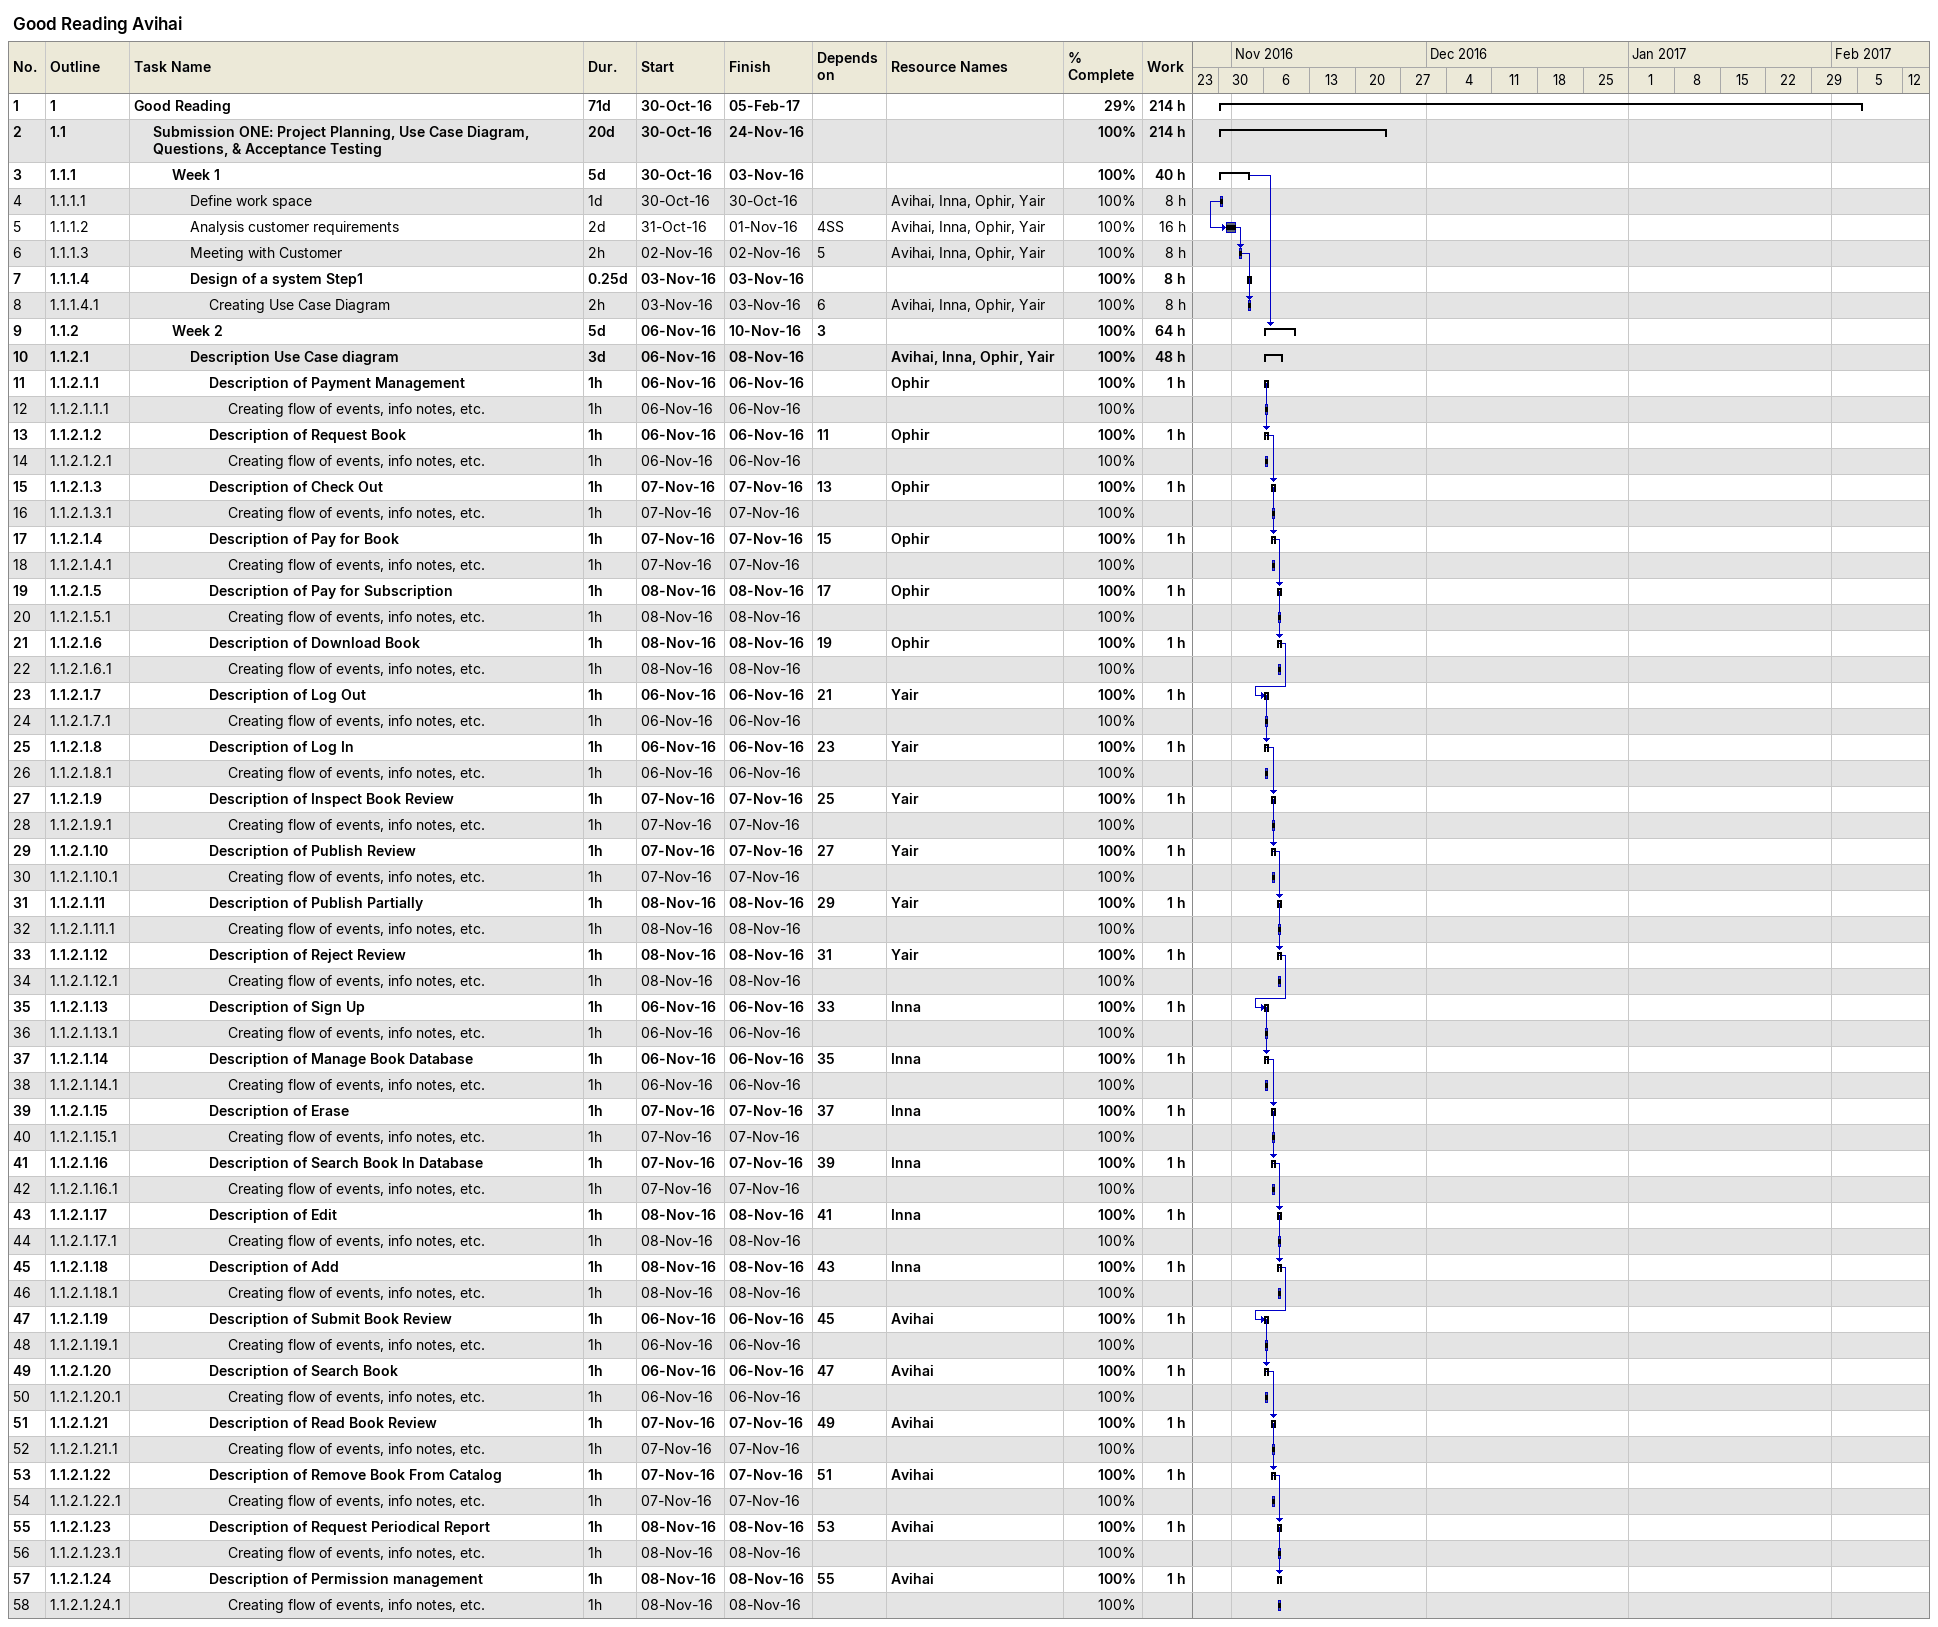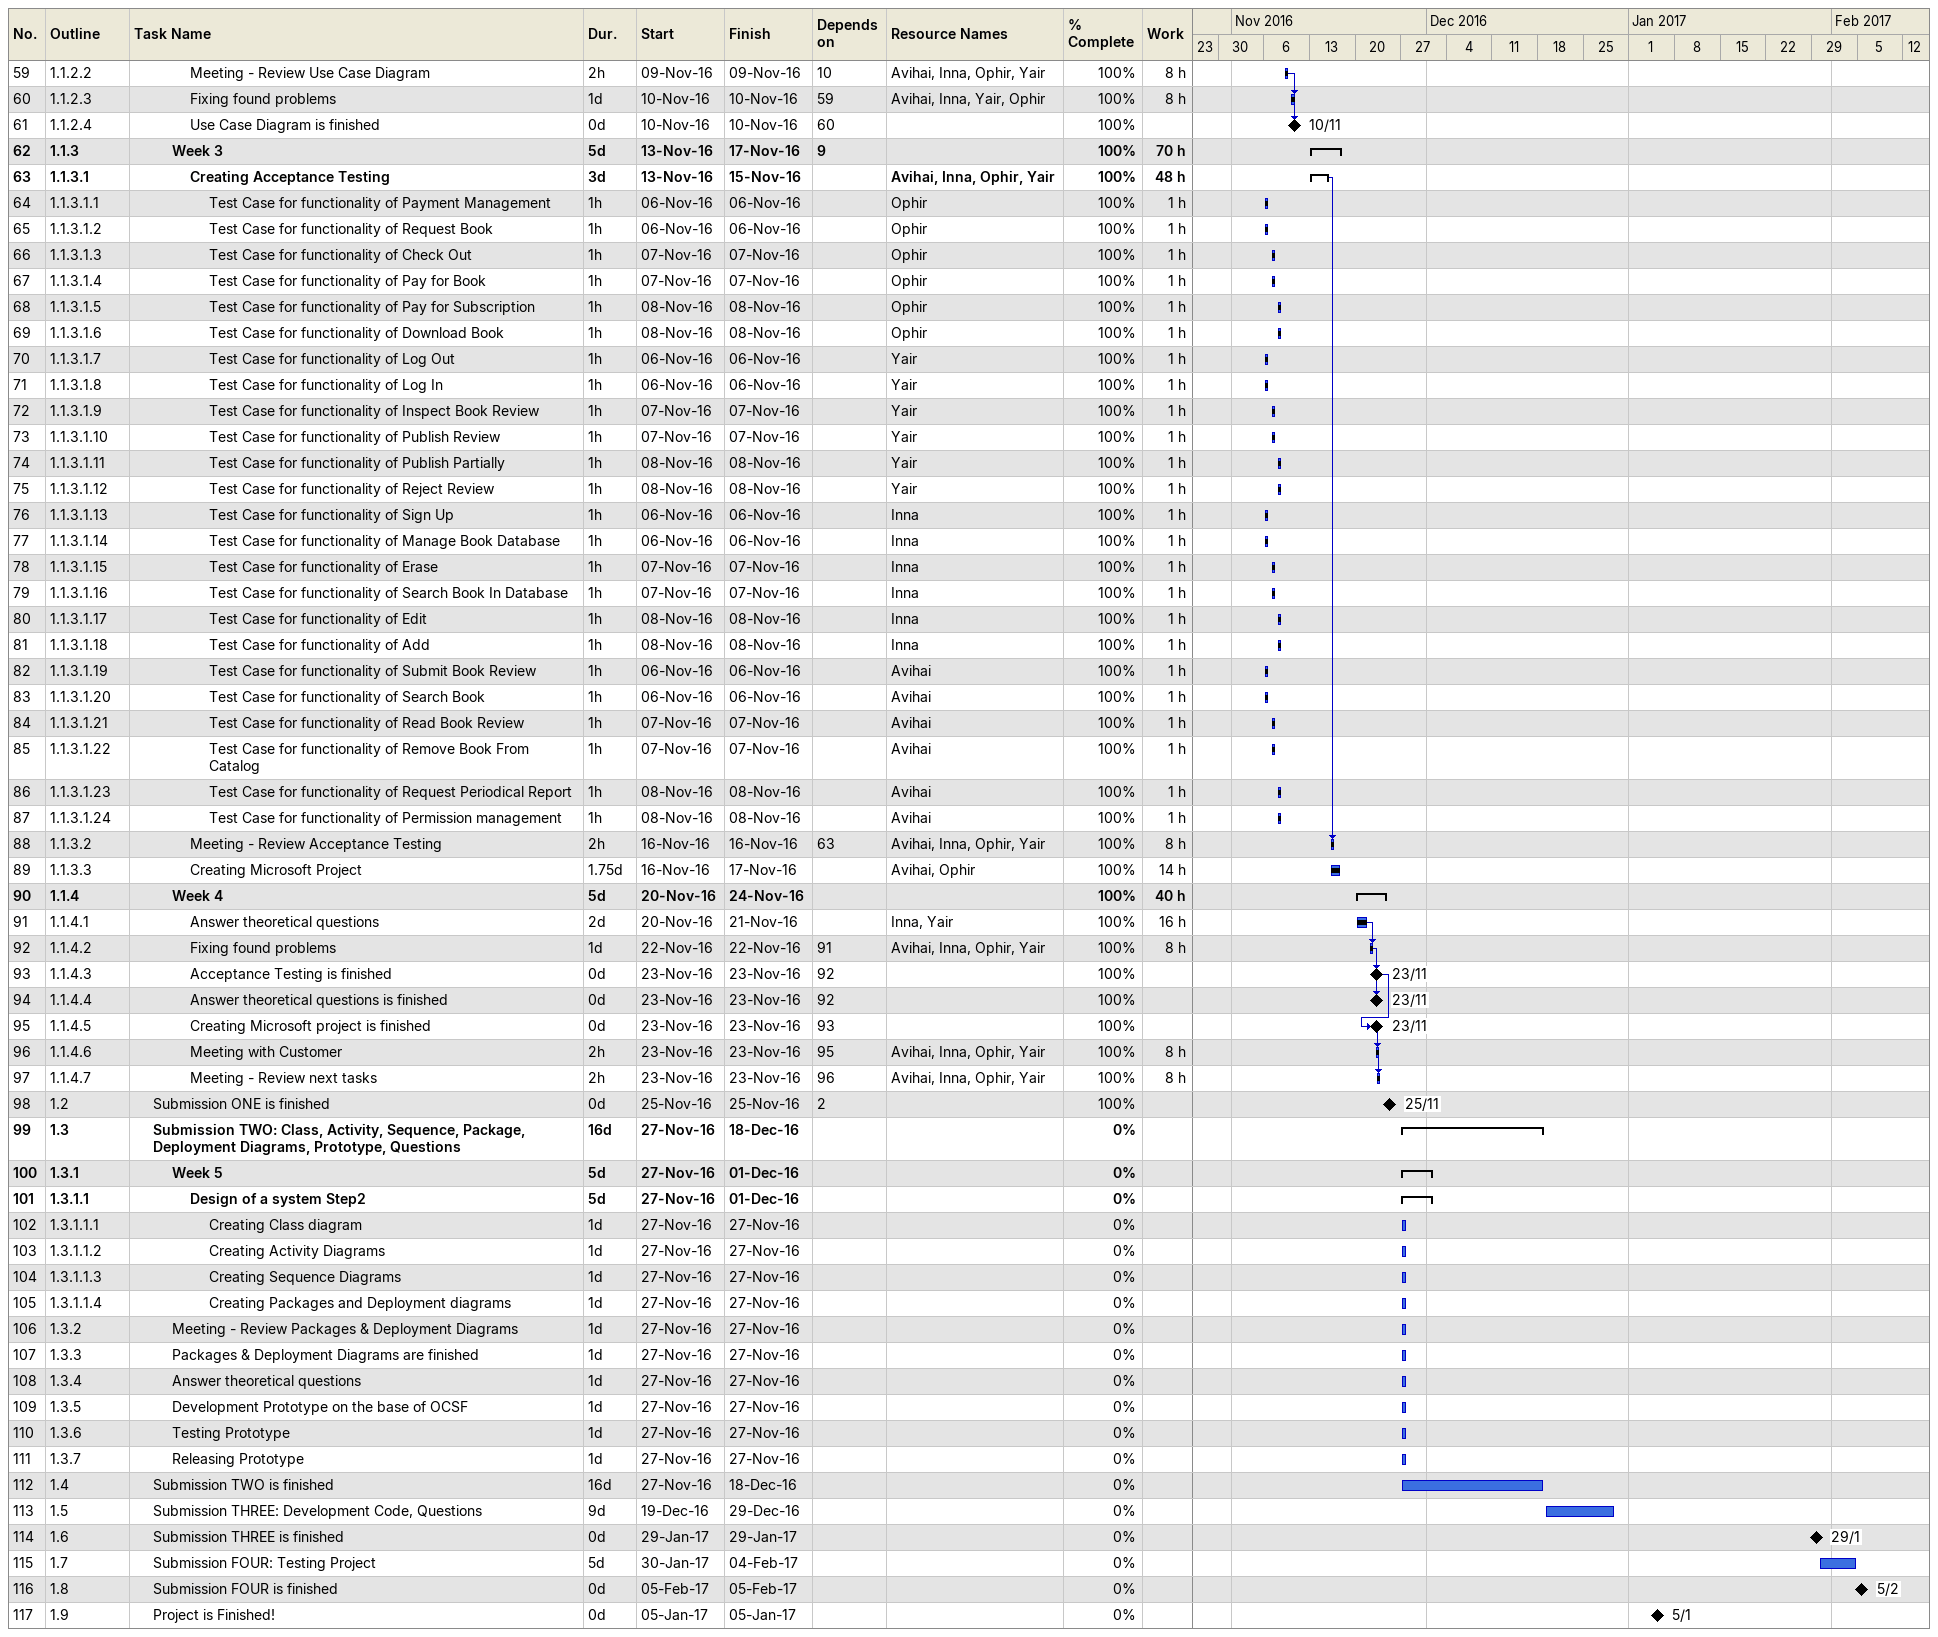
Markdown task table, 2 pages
Good Reading Avihai

| ID | WBS | Task | Duration | Start | Finish | Predecessors | Resources | % complete | Work (h) |
|---|---|---|---|---|---|---|---|---|---|
| 1 | 1 | **Good Reading** | 71d | 2016-10-30 | 2017-02-05 |  |  | 29 | 214 |
| 2 | 1.1 | **Submission ONE: Project Planning, Use Case Diagram, Questions, & Acceptance Testing** | 20d | 2016-10-30 | 2016-11-24 |  |  | 100 | 214 |
| 3 | 1.1.1 | **Week 1** | 5d | 2016-10-30 | 2016-11-03 |  |  | 100 | 40 |
| 4 | 1.1.1.1 | Define work space | 1d | 2016-10-30 | 2016-10-30 |  | Avihai, Inna, Ophir, Yair | 100 | 8 |
| 5 | 1.1.1.2 | Analysis customer requirements | 2d | 2016-10-31 | 2016-11-01 | 4SS | Avihai, Inna, Ophir, Yair | 100 | 16 |
| 6 | 1.1.1.3 | Meeting with Customer | 2h | 2016-11-02 | 2016-11-02 | 5 | Avihai, Inna, Ophir, Yair | 100 | 8 |
| 7 | 1.1.1.4 | **Design of a system Step1** | 0.25d | 2016-11-03 | 2016-11-03 |  |  | 100 | 8 |
| 8 | 1.1.1.4.1 | Creating Use Case Diagram | 2h | 2016-11-03 | 2016-11-03 | 6 | Avihai, Inna, Ophir, Yair | 100 | 8 |
| 9 | 1.1.2 | **Week 2** | 5d | 2016-11-06 | 2016-11-10 | 3 |  | 100 | 64 |
| 10 | 1.1.2.1 | **Description Use Case diagram** | 3d | 2016-11-06 | 2016-11-08 |  | Avihai, Inna, Ophir, Yair | 100 | 48 |
| 11 | 1.1.2.1.1 | **Description of Payment Management** | 1h | 2016-11-06 | 2016-11-06 |  | Ophir | 100 | 1 |
| 12 | 1.1.2.1.1.1 | Creating flow of events, info notes, etc. | 1h | 2016-11-06 | 2016-11-06 |  |  | 100 |  |
| 13 | 1.1.2.1.2 | **Description of Request Book** | 1h | 2016-11-06 | 2016-11-06 | 11 | Ophir | 100 | 1 |
| 14 | 1.1.2.1.2.1 | Creating flow of events, info notes, etc. | 1h | 2016-11-06 | 2016-11-06 |  |  | 100 |  |
| 15 | 1.1.2.1.3 | **Description of Check Out** | 1h | 2016-11-07 | 2016-11-07 | 13 | Ophir | 100 | 1 |
| 16 | 1.1.2.1.3.1 | Creating flow of events, info notes, etc. | 1h | 2016-11-07 | 2016-11-07 |  |  | 100 |  |
| 17 | 1.1.2.1.4 | **Description of Pay for Book** | 1h | 2016-11-07 | 2016-11-07 | 15 | Ophir | 100 | 1 |
| 18 | 1.1.2.1.4.1 | Creating flow of events, info notes, etc. | 1h | 2016-11-07 | 2016-11-07 |  |  | 100 |  |
| 19 | 1.1.2.1.5 | **Description of Pay for Subscription** | 1h | 2016-11-08 | 2016-11-08 | 17 | Ophir | 100 | 1 |
| 20 | 1.1.2.1.5.1 | Creating flow of events, info notes, etc. | 1h | 2016-11-08 | 2016-11-08 |  |  | 100 |  |
| 21 | 1.1.2.1.6 | **Description of Download Book** | 1h | 2016-11-08 | 2016-11-08 | 19 | Ophir | 100 | 1 |
| 22 | 1.1.2.1.6.1 | Creating flow of events, info notes, etc. | 1h | 2016-11-08 | 2016-11-08 |  |  | 100 |  |
| 23 | 1.1.2.1.7 | **Description of Log Out** | 1h | 2016-11-06 | 2016-11-06 | 21 | Yair | 100 | 1 |
| 24 | 1.1.2.1.7.1 | Creating flow of events, info notes, etc. | 1h | 2016-11-06 | 2016-11-06 |  |  | 100 |  |
| 25 | 1.1.2.1.8 | **Description of Log In** | 1h | 2016-11-06 | 2016-11-06 | 23 | Yair | 100 | 1 |
| 26 | 1.1.2.1.8.1 | Creating flow of events, info notes, etc. | 1h | 2016-11-06 | 2016-11-06 |  |  | 100 |  |
| 27 | 1.1.2.1.9 | **Description of Inspect Book Review** | 1h | 2016-11-07 | 2016-11-07 | 25 | Yair | 100 | 1 |
| 28 | 1.1.2.1.9.1 | Creating flow of events, info notes, etc. | 1h | 2016-11-07 | 2016-11-07 |  |  | 100 |  |
| 29 | 1.1.2.1.10 | **Description of Publish Review** | 1h | 2016-11-07 | 2016-11-07 | 27 | Yair | 100 | 1 |
| 30 | 1.1.2.1.10.1 | Creating flow of events, info notes, etc. | 1h | 2016-11-07 | 2016-11-07 |  |  | 100 |  |
| 31 | 1.1.2.1.11 | **Description of Publish Partially** | 1h | 2016-11-08 | 2016-11-08 | 29 | Yair | 100 | 1 |
| 32 | 1.1.2.1.11.1 | Creating flow of events, info notes, etc. | 1h | 2016-11-08 | 2016-11-08 |  |  | 100 |  |
| 33 | 1.1.2.1.12 | **Description of Reject Review** | 1h | 2016-11-08 | 2016-11-08 | 31 | Yair | 100 | 1 |
| 34 | 1.1.2.1.12.1 | Creating flow of events, info notes, etc. | 1h | 2016-11-08 | 2016-11-08 |  |  | 100 |  |
| 35 | 1.1.2.1.13 | **Description of Sign Up** | 1h | 2016-11-06 | 2016-11-06 | 33 | Inna | 100 | 1 |
| 36 | 1.1.2.1.13.1 | Creating flow of events, info notes, etc. | 1h | 2016-11-06 | 2016-11-06 |  |  | 100 |  |
| 37 | 1.1.2.1.14 | **Description of Manage Book Database** | 1h | 2016-11-06 | 2016-11-06 | 35 | Inna | 100 | 1 |
| 38 | 1.1.2.1.14.1 | Creating flow of events, info notes, etc. | 1h | 2016-11-06 | 2016-11-06 |  |  | 100 |  |
| 39 | 1.1.2.1.15 | **Description of Erase** | 1h | 2016-11-07 | 2016-11-07 | 37 | Inna | 100 | 1 |
| 40 | 1.1.2.1.15.1 | Creating flow of events, info notes, etc. | 1h | 2016-11-07 | 2016-11-07 |  |  | 100 |  |
| 41 | 1.1.2.1.16 | **Description of Search Book In Database** | 1h | 2016-11-07 | 2016-11-07 | 39 | Inna | 100 | 1 |
| 42 | 1.1.2.1.16.1 | Creating flow of events, info notes, etc. | 1h | 2016-11-07 | 2016-11-07 |  |  | 100 |  |
| 43 | 1.1.2.1.17 | **Description of Edit** | 1h | 2016-11-08 | 2016-11-08 | 41 | Inna | 100 | 1 |
| 44 | 1.1.2.1.17.1 | Creating flow of events, info notes, etc. | 1h | 2016-11-08 | 2016-11-08 |  |  | 100 |  |
| 45 | 1.1.2.1.18 | **Description of Add** | 1h | 2016-11-08 | 2016-11-08 | 43 | Inna | 100 | 1 |
| 46 | 1.1.2.1.18.1 | Creating flow of events, info notes, etc. | 1h | 2016-11-08 | 2016-11-08 |  |  | 100 |  |
| 47 | 1.1.2.1.19 | **Description of Submit Book Review** | 1h | 2016-11-06 | 2016-11-06 | 45 | Avihai | 100 | 1 |
| 48 | 1.1.2.1.19.1 | Creating flow of events, info notes, etc. | 1h | 2016-11-06 | 2016-11-06 |  |  | 100 |  |
| 49 | 1.1.2.1.20 | **Description of Search Book** | 1h | 2016-11-06 | 2016-11-06 | 47 | Avihai | 100 | 1 |
| 50 | 1.1.2.1.20.1 | Creating flow of events, info notes, etc. | 1h | 2016-11-06 | 2016-11-06 |  |  | 100 |  |
| 51 | 1.1.2.1.21 | **Description of Read Book Review** | 1h | 2016-11-07 | 2016-11-07 | 49 | Avihai | 100 | 1 |
| 52 | 1.1.2.1.21.1 | Creating flow of events, info notes, etc. | 1h | 2016-11-07 | 2016-11-07 |  |  | 100 |  |
| 53 | 1.1.2.1.22 | **Description of Remove Book From Catalog** | 1h | 2016-11-07 | 2016-11-07 | 51 | Avihai | 100 | 1 |
| 54 | 1.1.2.1.22.1 | Creating flow of events, info notes, etc. | 1h | 2016-11-07 | 2016-11-07 |  |  | 100 |  |
| 55 | 1.1.2.1.23 | **Description of Request Periodical Report** | 1h | 2016-11-08 | 2016-11-08 | 53 | Avihai | 100 | 1 |
| 56 | 1.1.2.1.23.1 | Creating flow of events, info notes, etc. | 1h | 2016-11-08 | 2016-11-08 |  |  | 100 |  |
| 57 | 1.1.2.1.24 | **Description of Permission management** | 1h | 2016-11-08 | 2016-11-08 | 55 | Avihai | 100 | 1 |
| 58 | 1.1.2.1.24.1 | Creating flow of events, info notes, etc. | 1h | 2016-11-08 | 2016-11-08 |  |  | 100 |  |
| 59 | 1.1.2.2 | Meeting - Review Use Case Diagram | 2h | 2016-11-09 | 2016-11-09 | 10 | Avihai, Inna, Ophir, Yair | 100 | 8 |
| 60 | 1.1.2.3 | Fixing found problems | 1d | 2016-11-10 | 2016-11-10 | 59 | Avihai, Inna, Yair, Ophir | 100 | 8 |
| 61 | 1.1.2.4 | Use Case Diagram is finished | 0d | 2016-11-10 | 2016-11-10 | 60 |  | 100 |  |
| 62 | 1.1.3 | **Week 3** | 5d | 2016-11-13 | 2016-11-17 | 9 |  | 100 | 70 |
| 63 | 1.1.3.1 | **Creating Acceptance Testing** | 3d | 2016-11-13 | 2016-11-15 |  | Avihai, Inna, Ophir, Yair | 100 | 48 |
| 64 | 1.1.3.1.1 | Test Case for functionality of Payment Management | 1h | 2016-11-06 | 2016-11-06 |  | Ophir | 100 | 1 |
| 65 | 1.1.3.1.2 | Test Case for functionality of Request Book | 1h | 2016-11-06 | 2016-11-06 |  | Ophir | 100 | 1 |
| 66 | 1.1.3.1.3 | Test Case for functionality of Check Out | 1h | 2016-11-07 | 2016-11-07 |  | Ophir | 100 | 1 |
| 67 | 1.1.3.1.4 | Test Case for functionality of Pay for Book | 1h | 2016-11-07 | 2016-11-07 |  | Ophir | 100 | 1 |
| 68 | 1.1.3.1.5 | Test Case for functionality of Pay for Subscription | 1h | 2016-11-08 | 2016-11-08 |  | Ophir | 100 | 1 |
| 69 | 1.1.3.1.6 | Test Case for functionality of Download Book | 1h | 2016-11-08 | 2016-11-08 |  | Ophir | 100 | 1 |
| 70 | 1.1.3.1.7 | Test Case for functionality of Log Out | 1h | 2016-11-06 | 2016-11-06 |  | Yair | 100 | 1 |
| 71 | 1.1.3.1.8 | Test Case for functionality of Log In | 1h | 2016-11-06 | 2016-11-06 |  | Yair | 100 | 1 |
| 72 | 1.1.3.1.9 | Test Case for functionality of Inspect Book Review | 1h | 2016-11-07 | 2016-11-07 |  | Yair | 100 | 1 |
| 73 | 1.1.3.1.10 | Test Case for functionality of Publish Review | 1h | 2016-11-07 | 2016-11-07 |  | Yair | 100 | 1 |
| 74 | 1.1.3.1.11 | Test Case for functionality of Publish Partially | 1h | 2016-11-08 | 2016-11-08 |  | Yair | 100 | 1 |
| 75 | 1.1.3.1.12 | Test Case for functionality of Reject Review | 1h | 2016-11-08 | 2016-11-08 |  | Yair | 100 | 1 |
| 76 | 1.1.3.1.13 | Test Case for functionality of Sign Up | 1h | 2016-11-06 | 2016-11-06 |  | Inna | 100 | 1 |
| 77 | 1.1.3.1.14 | Test Case for functionality of Manage Book Database | 1h | 2016-11-06 | 2016-11-06 |  | Inna | 100 | 1 |
| 78 | 1.1.3.1.15 | Test Case for functionality of Erase | 1h | 2016-11-07 | 2016-11-07 |  | Inna | 100 | 1 |
| 79 | 1.1.3.1.16 | Test Case for functionality of Search Book In Database | 1h | 2016-11-07 | 2016-11-07 |  | Inna | 100 | 1 |
| 80 | 1.1.3.1.17 | Test Case for functionality of Edit | 1h | 2016-11-08 | 2016-11-08 |  | Inna | 100 | 1 |
| 81 | 1.1.3.1.18 | Test Case for functionality of Add | 1h | 2016-11-08 | 2016-11-08 |  | Inna | 100 | 1 |
| 82 | 1.1.3.1.19 | Test Case for functionality of Submit Book Review | 1h | 2016-11-06 | 2016-11-06 |  | Avihai | 100 | 1 |
| 83 | 1.1.3.1.20 | Test Case for functionality of Search Book | 1h | 2016-11-06 | 2016-11-06 |  | Avihai | 100 | 1 |
| 84 | 1.1.3.1.21 | Test Case for functionality of Read Book Review | 1h | 2016-11-07 | 2016-11-07 |  | Avihai | 100 | 1 |
| 85 | 1.1.3.1.22 | Test Case for functionality of Remove Book From Catalog | 1h | 2016-11-07 | 2016-11-07 |  | Avihai | 100 | 1 |
| 86 | 1.1.3.1.23 | Test Case for functionality of Request Periodical Report | 1h | 2016-11-08 | 2016-11-08 |  | Avihai | 100 | 1 |
| 87 | 1.1.3.1.24 | Test Case for functionality of Permission management | 1h | 2016-11-08 | 2016-11-08 |  | Avihai | 100 | 1 |
| 88 | 1.1.3.2 | Meeting - Review Acceptance Testing | 2h | 2016-11-16 | 2016-11-16 | 63 | Avihai, Inna, Ophir, Yair | 100 | 8 |
| 89 | 1.1.3.3 | Creating Microsoft Project | 1.75d | 2016-11-16 | 2016-11-17 |  | Avihai, Ophir | 100 | 14 |
| 90 | 1.1.4 | **Week 4** | 5d | 2016-11-20 | 2016-11-24 |  |  | 100 | 40 |
| 91 | 1.1.4.1 | Answer theoretical questions | 2d | 2016-11-20 | 2016-11-21 |  | Inna, Yair | 100 | 16 |
| 92 | 1.1.4.2 | Fixing found problems | 1d | 2016-11-22 | 2016-11-22 | 91 | Avihai, Inna, Ophir, Yair | 100 | 8 |
| 93 | 1.1.4.3 | Acceptance Testing is finished | 0d | 2016-11-23 | 2016-11-23 | 92 |  | 100 |  |
| 94 | 1.1.4.4 | Answer theoretical questions is finished | 0d | 2016-11-23 | 2016-11-23 | 92 |  | 100 |  |
| 95 | 1.1.4.5 | Creating Microsoft project is finished | 0d | 2016-11-23 | 2016-11-23 | 93 |  | 100 |  |
| 96 | 1.1.4.6 | Meeting with Customer | 2h | 2016-11-23 | 2016-11-23 | 95 | Avihai, Inna, Ophir, Yair | 100 | 8 |
| 97 | 1.1.4.7 | Meeting - Review next tasks | 2h | 2016-11-23 | 2016-11-23 | 96 | Avihai, Inna, Ophir, Yair | 100 | 8 |
| 98 | 1.2 | Submission ONE is finished | 0d | 2016-11-25 | 2016-11-25 | 2 |  | 100 |  |
| 99 | 1.3 | **Submission TWO: Class, Activity, Sequence, Package, Deployment Diagrams, Prototype, Questions** | 16d | 2016-11-27 | 2016-12-18 |  |  | 0 |  |
| 100 | 1.3.1 | **Week 5** | 5d | 2016-11-27 | 2016-12-01 |  |  | 0 |  |
| 101 | 1.3.1.1 | **Design of a system Step2** | 5d | 2016-11-27 | 2016-12-01 |  |  | 0 |  |
| 102 | 1.3.1.1.1 | Creating Class diagram | 1d | 2016-11-27 | 2016-11-27 |  |  | 0 |  |
| 103 | 1.3.1.1.2 | Creating Activity Diagrams | 1d | 2016-11-27 | 2016-11-27 |  |  | 0 |  |
| 104 | 1.3.1.1.3 | Creating Sequence Diagrams | 1d | 2016-11-27 | 2016-11-27 |  |  | 0 |  |
| 105 | 1.3.1.1.4 | Creating Packages and Deployment diagrams | 1d | 2016-11-27 | 2016-11-27 |  |  | 0 |  |
| 106 | 1.3.2 | Meeting - Review Packages & Deployment Diagrams | 1d | 2016-11-27 | 2016-11-27 |  |  | 0 |  |
| 107 | 1.3.3 | Packages & Deployment Diagrams are finished | 1d | 2016-11-27 | 2016-11-27 |  |  | 0 |  |
| 108 | 1.3.4 | Answer theoretical questions | 1d | 2016-11-27 | 2016-11-27 |  |  | 0 |  |
| 109 | 1.3.5 | Development Prototype on the base of OCSF | 1d | 2016-11-27 | 2016-11-27 |  |  | 0 |  |
| 110 | 1.3.6 | Testing Prototype | 1d | 2016-11-27 | 2016-11-27 |  |  | 0 |  |
| 111 | 1.3.7 | Releasing Prototype | 1d | 2016-11-27 | 2016-11-27 |  |  | 0 |  |
| 112 | 1.4 | Submission TWO is finished | 16d | 2016-11-27 | 2016-12-18 |  |  | 0 |  |
| 113 | 1.5 | Submission THREE: Development Code, Questions | 9d | 2016-12-19 | 2016-12-29 |  |  | 0 |  |
| 114 | 1.6 | Submission THREE is finished | 0d | 2017-01-29 | 2017-01-29 |  |  | 0 |  |
| 115 | 1.7 | Submission FOUR: Testing Project | 5d | 2017-01-30 | 2017-02-04 |  |  | 0 |  |
| 116 | 1.8 | Submission FOUR is finished | 0d | 2017-02-05 | 2017-02-05 |  |  | 0 |  |
| 117 | 1.9 | Project is Finished! | 0d | 2017-01-05 | 2017-01-05 |  |  | 0 |  |
